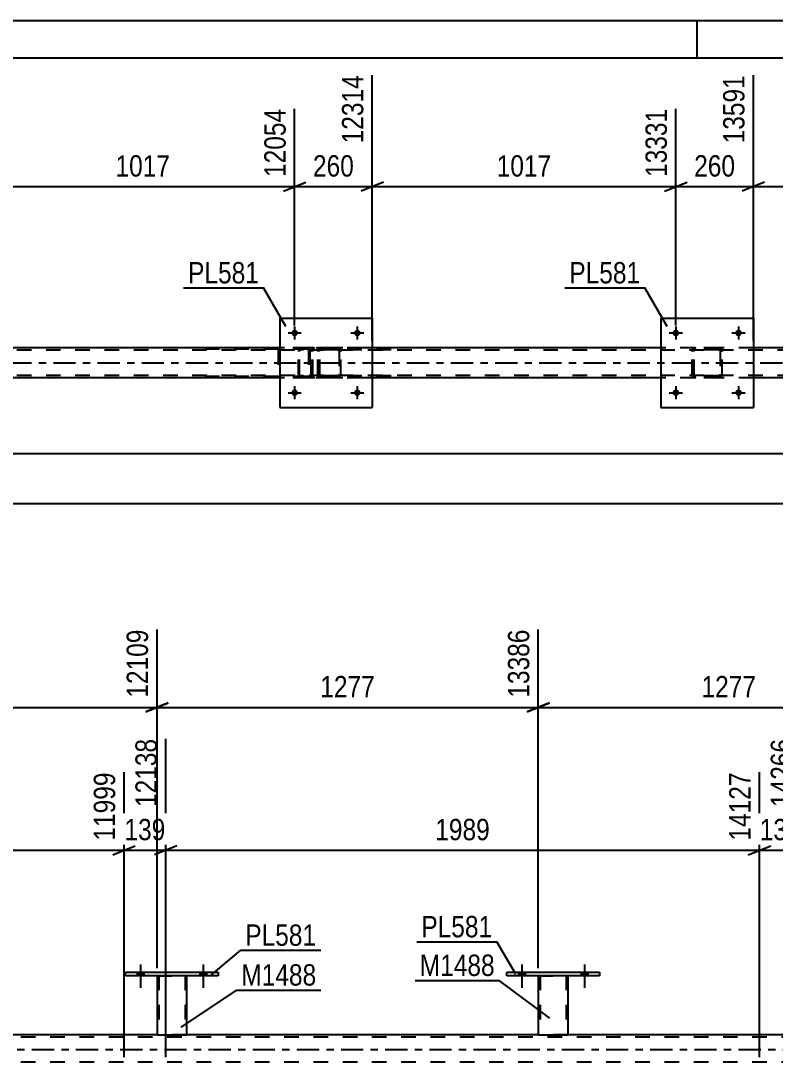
# Model space of a CAD drawing. Header units: millimetres. Extents: x 0 to 841, y 0 to 594.
# Drawn here: x 540.4 to 641.5, y 454.5 to 594 of the extents above; entities that cross this region are included whole.
import ezdxf

# ---------------------------------------------------------------- set-up
doc = ezdxf.new("R2010")
doc.units = ezdxf.units.MM
doc.linetypes.add('DXK_LINE_DOT2', pattern=[3.9198, 1.9599, -1.9599])
doc.linetypes.add('DXK_LINE_DOT3', pattern=[5.9187, 2.979, -0.9799, 0.9799, -0.9799])
doc.styles.add('Arial Narrow', font='ARIALN.TTF', dxfattribs={"height": 0.2})

# ---------------------------------------------------------------- blocks, each defined once
blk = doc.blocks.new('Unknown-814553119-1135')
at = {"color": 5, "linetype": 'Continuous'}
for p, q in [((841, 594), (0, 594)), ((631, 589), (631, 594)), ((836, 589), (5, 589))]:
    blk.add_line(p, q, dxfattribs=at)
blk = doc.blocks.new('Part-814553119-2887 - 2837')
at = {"color": 7, "linetype": 'DXK_LINE_DOT2'}
for p, q in [((757.39, 549.85), (94.93, 549.85)), ((587.47, 550.17), (575.07, 550.17)), ((638.55, 550.17), (626.15, 550.17)), ((757.39, 546.49), (94.93, 546.49)), ((587.47, 546.17), (575.07, 546.17)), ((638.55, 546.17), (626.15, 546.17))]:
    blk.add_line(p, q, dxfattribs=at)
at = {"color": 2, "linetype": 'Continuous'}
for p, q in [((575.07, 550.17), (536.39, 550.17)), ((626.15, 550.17), (587.47, 550.17)), ((677.23, 550.17), (638.55, 550.17)), ((575.07, 546.17), (536.39, 546.17)), ((626.15, 546.17), (587.47, 546.17)), ((677.23, 546.17), (638.55, 546.17))]:
    blk.add_line(p, q, dxfattribs=at)
at = {"color": 7, "linetype": 'DXK_LINE_DOT3'}
blk.add_line((94.93, 548.17), (757.39, 548.17), dxfattribs=at)
blk = doc.blocks.new('Bolt-814553119-2925 - 2837')
at = {"linetype": 'Continuous'}
for points in [[(628.59, 552.17, -1), (627.71, 552.17, -1)], [(636.99, 552.17, -1), (636.11, 552.17, -1)]]:
    blk.add_hatch(color=1, dxfattribs=at).paths.add_polyline_path(points)
at = {"color": 1, "linetype": 'Continuous'}
for p, q in [((628.15, 553.05), (628.15, 551.29)), ((636.55, 553.05), (636.55, 551.29)), ((627.27, 552.17), (629.03, 552.17)), ((635.67, 552.17), (637.43, 552.17))]:
    blk.add_line(p, q, dxfattribs=at)
blk = doc.blocks.new('Part-814553119-2990 - 2837')
at = {"color": 2, "linetype": 'Continuous'}
for p, q in [((626.15, 554.17), (626.15, 542.17)), ((626.15, 554.17), (638.55, 554.17)), ((638.55, 554.17), (638.55, 542.17)), ((626.15, 542.17), (638.55, 542.17))]:
    blk.add_line(p, q, dxfattribs=at)
blk = doc.blocks.new('Bolt-814553119-2926 - 2837')
at = {"linetype": 'Continuous'}
for points in [[(628.59, 544.17, -1), (627.71, 544.17, -1)], [(636.99, 544.17, -1), (636.11, 544.17, -1)]]:
    blk.add_hatch(color=1, dxfattribs=at).paths.add_polyline_path(points)
at = {"color": 1, "linetype": 'Continuous'}
for p, q in [((628.15, 545.05), (628.15, 543.29)), ((636.55, 545.05), (636.55, 543.29)), ((627.27, 544.17), (629.03, 544.17)), ((635.67, 544.17), (637.43, 544.17))]:
    blk.add_line(p, q, dxfattribs=at)
blk = doc.blocks.new('Part-814553119-2991 - 2837')
at = {"color": 7, "linetype": 'DXK_LINE_DOT2'}
for p, q in [((630.35, 549.69), (630.39, 549.87)), ((630.39, 549.87), (630.35, 549.69)), ((630.61, 549.78), (630.66, 549.86)), ((630.65, 550.13), (630.83, 550.17)), ((630.83, 550.17), (630.65, 550.13)), ((630.66, 549.86), (630.74, 549.91)), ((630.74, 549.91), (630.83, 549.93)), ((633.87, 550.17), (630.83, 550.17)), ((633.87, 549.93), (630.83, 549.93)), ((633.87, 550.17), (634.05, 550.13)), ((634.05, 550.13), (633.87, 550.17)), ((633.87, 549.93), (633.96, 549.91)), ((633.96, 549.91), (634.04, 549.86)), ((634.04, 549.86), (634.09, 549.78)), ((634.31, 549.87), (634.35, 549.69)), ((634.35, 549.69), (634.31, 549.87)), ((630.35, 546.65), (630.35, 549.69)), ((630.59, 549.69), (630.61, 549.78)), ((630.59, 546.65), (630.59, 549.69)), ((634.09, 549.78), (634.11, 549.69)), ((634.11, 549.69), (634.11, 546.65)), ((634.35, 546.65), (634.35, 549.69)), ((630.39, 546.46), (630.35, 546.65)), ((630.35, 546.65), (630.39, 546.46)), ((630.61, 546.55), (630.59, 546.65)), ((630.66, 546.48), (630.61, 546.55)), ((630.83, 546.17), (630.65, 546.2)), ((630.65, 546.2), (630.83, 546.17)), ((630.74, 546.42), (630.66, 546.48)), ((630.83, 546.41), (630.74, 546.42)), ((633.87, 546.41), (630.83, 546.41)), ((633.87, 546.17), (630.83, 546.17)), ((633.96, 546.42), (633.87, 546.41)), ((634.05, 546.2), (633.87, 546.17)), ((633.87, 546.17), (634.05, 546.2)), ((634.04, 546.48), (633.96, 546.42)), ((634.09, 546.55), (634.04, 546.48)), ((634.11, 546.65), (634.09, 546.55)), ((634.35, 546.65), (634.31, 546.46)), ((634.31, 546.46), (634.35, 546.65))]:
    blk.add_line(p, q, dxfattribs=at)
at = {"color": 7, "linetype": 'DXK_LINE_DOT3'}
blk.add_line((632.35, 548.17), (632.35, 548.17), dxfattribs=at)
at = {"color": 7, "linetype": 'DXK_LINE_DOT2'}
for centre, start, end in [((630.83, 549.69), 112.5, 157.5), ((630.83, 549.69), 112.5, 157.5), ((633.87, 549.69), 22.5, 67.5), ((633.87, 549.69), 22.5, 67.5), ((630.83, 546.65), 202.5, 247.5), ((630.83, 546.65), 202.5, 247.5), ((633.87, 546.65), 292.5, 337.5), ((633.87, 546.65), 292.5, 337.5)]:
    blk.add_arc(centre, 0.48, start, end, dxfattribs=at)
blk = doc.blocks.new('Bolt-814553119-2927 - 2837')
at = {"linetype": 'Continuous'}
for points in [[(577.51, 552.17, -1), (576.63, 552.17, -1)], [(585.91, 552.17, -1), (585.03, 552.17, -1)]]:
    blk.add_hatch(color=1, dxfattribs=at).paths.add_polyline_path(points)
at = {"color": 1, "linetype": 'Continuous'}
for p, q in [((577.07, 553.05), (577.07, 551.29)), ((585.47, 553.05), (585.47, 551.29)), ((576.19, 552.17), (577.95, 552.17)), ((584.59, 552.17), (586.35, 552.17))]:
    blk.add_line(p, q, dxfattribs=at)
blk = doc.blocks.new('Bolt-814553119-2928 - 2837')
at = {"linetype": 'Continuous'}
for points in [[(577.51, 544.17, -1), (576.63, 544.17, -1)], [(585.91, 544.17, -1), (585.03, 544.17, -1)]]:
    blk.add_hatch(color=1, dxfattribs=at).paths.add_polyline_path(points)
at = {"color": 1, "linetype": 'Continuous'}
for p, q in [((577.07, 545.05), (577.07, 543.29)), ((585.47, 545.05), (585.47, 543.29)), ((576.19, 544.17), (577.95, 544.17)), ((584.59, 544.17), (586.35, 544.17))]:
    blk.add_line(p, q, dxfattribs=at)
blk = doc.blocks.new('Part-814553119-2996 - 2837')
at = {"color": 2, "linetype": 'Continuous'}
for p, q in [((575.07, 554.17), (575.07, 542.17)), ((575.07, 554.17), (587.47, 554.17)), ((587.47, 554.17), (587.47, 542.17)), ((575.07, 542.17), (587.47, 542.17))]:
    blk.add_line(p, q, dxfattribs=at)
blk = doc.blocks.new('Part-814553119-2997 - 2837')
at = {"color": 7, "linetype": 'DXK_LINE_DOT2'}
for p, q in [((579.27, 549.69), (579.31, 549.87)), ((579.31, 549.87), (579.27, 549.69)), ((579.53, 549.78), (579.58, 549.86)), ((579.57, 550.13), (579.75, 550.17)), ((579.75, 550.17), (579.57, 550.13)), ((579.58, 549.86), (579.66, 549.91)), ((579.66, 549.91), (579.75, 549.93)), ((582.79, 550.17), (579.75, 550.17)), ((582.79, 549.93), (579.75, 549.93)), ((582.79, 550.17), (582.97, 550.13)), ((582.97, 550.13), (582.79, 550.17)), ((582.79, 549.93), (582.88, 549.91)), ((582.88, 549.91), (582.96, 549.86)), ((582.96, 549.86), (583.01, 549.78)), ((583.23, 549.87), (583.27, 549.69)), ((583.27, 549.69), (583.23, 549.87)), ((579.27, 546.65), (579.27, 549.69)), ((579.51, 549.69), (579.53, 549.78)), ((579.51, 546.65), (579.51, 549.69)), ((583.01, 549.78), (583.03, 549.69)), ((583.03, 549.69), (583.03, 546.65)), ((583.27, 546.65), (583.27, 549.69)), ((579.31, 546.46), (579.27, 546.65)), ((579.27, 546.65), (579.31, 546.46)), ((579.53, 546.55), (579.51, 546.65)), ((579.58, 546.48), (579.53, 546.55)), ((579.75, 546.17), (579.57, 546.2)), ((579.57, 546.2), (579.75, 546.17)), ((579.66, 546.42), (579.58, 546.48)), ((579.75, 546.41), (579.66, 546.42)), ((582.79, 546.41), (579.75, 546.41)), ((582.79, 546.17), (579.75, 546.17)), ((582.88, 546.42), (582.79, 546.41)), ((582.97, 546.2), (582.79, 546.17)), ((582.79, 546.17), (582.97, 546.2)), ((582.96, 546.48), (582.88, 546.42)), ((583.01, 546.55), (582.96, 546.48)), ((583.03, 546.65), (583.01, 546.55)), ((583.27, 546.65), (583.23, 546.46)), ((583.23, 546.46), (583.27, 546.65))]:
    blk.add_line(p, q, dxfattribs=at)
at = {"color": 7, "linetype": 'DXK_LINE_DOT3'}
blk.add_line((581.27, 548.17), (581.27, 548.17), dxfattribs=at)
at = {"color": 7, "linetype": 'DXK_LINE_DOT2'}
for centre, start, end in [((579.75, 549.69), 112.5, 157.5), ((579.75, 549.69), 112.5, 157.5), ((582.79, 549.69), 22.5, 67.5), ((582.79, 549.69), 22.5, 67.5), ((579.75, 546.65), 202.5, 247.5), ((579.75, 546.65), 202.5, 247.5), ((582.79, 546.65), 292.5, 337.5), ((582.79, 546.65), 292.5, 337.5)]:
    blk.add_arc(centre, 0.48, start, end, dxfattribs=at)
blk = doc.blocks.new('Part-814553119-3050 - 2837')
at = {"color": 7, "linetype": 'DXK_LINE_DOT2'}
for p, q in [((578.78, 550.17), (563.45, 550.17)), ((578.78, 550.01), (563.45, 550.01)), ((574.89, 549.97), (574.87, 549.85)), ((574.87, 549.85), (574.87, 546.49)), ((575.04, 549.85), (575.05, 549.91)), ((575.04, 549.85), (575.04, 546.49)), ((575.05, 549.91), (575.09, 549.96)), ((575.21, 550.17), (575.08, 550.14)), ((575.09, 549.96), (575.14, 549.99)), ((575.14, 549.99), (575.21, 550.01)), ((578.91, 550.14), (578.78, 550.17)), ((578.78, 550.01), (578.85, 549.99)), ((578.85, 549.99), (578.9, 549.96)), ((578.9, 549.96), (578.94, 549.91)), ((578.94, 549.91), (578.95, 549.85)), ((578.95, 549.85), (578.95, 546.49)), ((579.12, 549.85), (579.1, 549.97)), ((579.12, 549.85), (579.12, 546.49)), ((578.78, 546.33), (563.45, 546.33)), ((578.78, 546.17), (563.45, 546.17)), ((574.87, 546.49), (574.89, 546.36)), ((575.05, 546.43), (575.04, 546.49)), ((575.09, 546.37), (575.05, 546.43)), ((575.08, 546.19), (575.21, 546.17)), ((575.14, 546.34), (575.09, 546.37)), ((575.21, 546.33), (575.14, 546.34)), ((578.85, 546.34), (578.78, 546.33)), ((578.78, 546.17), (578.91, 546.19)), ((578.9, 546.37), (578.85, 546.34)), ((578.94, 546.43), (578.9, 546.37)), ((578.95, 546.49), (578.94, 546.43)), ((579.1, 546.36), (579.12, 546.49))]:
    blk.add_line(p, q, dxfattribs=at)
for centre, start, end in [((578.8, 549.83), 24.32, 69.2417), ((575.2, 546.5), 204.32, 249.2417), ((578.8, 546.5), 290.7583, 335.68)]:
    blk.add_arc(centre, 0.331, start, end, dxfattribs=at)
blk = doc.blocks.new('Part-814553119-3064 - 2837')
at = {"color": 7, "linetype": 'DXK_LINE_DOT2'}
for p, q in [((577.6, 549.87), (577.58, 549.69)), ((577.66, 550.03), (577.6, 549.87)), ((577.74, 550.13), (577.66, 550.03)), ((577.72, 549.78), (577.75, 549.86)), ((577.85, 550.17), (577.74, 550.13)), ((577.75, 549.86), (577.8, 549.91)), ((577.8, 549.91), (577.85, 549.93)), ((590, 550.17), (577.85, 550.17)), ((590, 549.93), (577.85, 549.93)), ((579.12, 550.17), (579.12, 549.93)), ((580.13, 550.13), (579.94, 550.17)), ((579.94, 549.93), (580.04, 549.91)), ((580.04, 549.91), (580.12, 549.86)), ((580.12, 549.86), (580.17, 549.78)), ((580.41, 549.82), (580.4, 549.87)), ((580.44, 549.69), (580.41, 549.82)), ((577.58, 546.65), (577.58, 549.69)), ((577.71, 549.69), (577.72, 549.78)), ((577.71, 546.65), (577.71, 549.69)), ((580.17, 549.78), (580.19, 549.69)), ((580.19, 546.65), (580.19, 549.69)), ((580.44, 546.65), (580.44, 549.69)), ((577.58, 546.65), (577.6, 546.46)), ((577.6, 546.46), (577.66, 546.31)), ((577.66, 546.31), (577.74, 546.2)), ((577.72, 546.55), (577.71, 546.65)), ((577.75, 546.48), (577.72, 546.55)), ((577.74, 546.2), (577.85, 546.17)), ((577.8, 546.42), (577.75, 546.48)), ((577.85, 546.41), (577.8, 546.42)), ((590, 546.41), (577.85, 546.41)), ((590, 546.17), (577.85, 546.17)), ((579.12, 546.17), (579.12, 546.41)), ((580.04, 546.42), (579.94, 546.41)), ((579.94, 546.17), (580.13, 546.2)), ((580.12, 546.48), (580.04, 546.42)), ((580.17, 546.55), (580.12, 546.48)), ((580.19, 546.65), (580.17, 546.55)), ((580.4, 546.46), (580.44, 546.65))]:
    blk.add_line(p, q, dxfattribs=at)
for centre, start, end in [((579.95, 549.67), 23.8494, 68.8059), ((579.95, 546.66), 291.1941, 336.1506)]:
    blk.add_arc(centre, 0.492, start, end, dxfattribs=at)
blk = doc.blocks.new('Bolt-814553119-3737 - 3729')
at = {"linetype": 'Continuous'}
for points in [[(555.99, 466.05), (556.87, 466.05), (556.87, 466.53), (555.99, 466.53)], [(564.39, 466.05), (565.27, 466.05), (565.27, 466.53), (564.39, 466.53)]]:
    blk.add_hatch(color=1, dxfattribs=at).paths.add_polyline_path(points)
at = {"color": 1, "linetype": 'Continuous'}
for p, q in [((556.43, 467.53), (556.43, 464.41)), ((564.83, 467.53), (564.83, 464.41)), ((555.99, 466.53), (555.99, 466.05)), ((556.87, 466.53), (556.87, 466.05)), ((564.39, 466.53), (564.39, 466.05)), ((565.27, 466.53), (565.27, 466.05))]:
    blk.add_line(p, q, dxfattribs=at)
blk = doc.blocks.new('Bolt-814553119-3738 - 3729')
at = {"linetype": 'Continuous'}
for points in [[(607.07, 466.05), (607.95, 466.05), (607.95, 466.53), (607.07, 466.53)], [(615.47, 466.05), (616.35, 466.05), (616.35, 466.53), (615.47, 466.53)]]:
    blk.add_hatch(color=1, dxfattribs=at).paths.add_polyline_path(points)
at = {"color": 1, "linetype": 'Continuous'}
for p, q in [((607.51, 467.53), (607.51, 464.41)), ((615.91, 467.53), (615.91, 464.41)), ((607.07, 466.53), (607.07, 466.05)), ((607.95, 466.53), (607.95, 466.05)), ((615.47, 466.53), (615.47, 466.05)), ((616.35, 466.53), (616.35, 466.05))]:
    blk.add_line(p, q, dxfattribs=at)
blk = doc.blocks.new('Bolt-814553119-3739 - 3729')
at = {"linetype": 'Continuous'}
for points in [[(607.07, 466.05), (607.95, 466.05), (607.95, 466.53), (607.07, 466.53)], [(615.47, 466.05), (616.35, 466.05), (616.35, 466.53), (615.47, 466.53)]]:
    blk.add_hatch(color=1, dxfattribs=at).paths.add_polyline_path(points)
at = {"color": 1, "linetype": 'Continuous'}
for p, q in [((607.51, 467.53), (607.51, 464.41)), ((615.91, 467.53), (615.91, 464.41)), ((607.07, 466.53), (607.07, 466.05)), ((607.95, 466.53), (607.95, 466.05)), ((615.47, 466.53), (615.47, 466.05)), ((616.35, 466.53), (616.35, 466.05))]:
    blk.add_line(p, q, dxfattribs=at)
blk = doc.blocks.new('Bolt-814553119-3750 - 3729')
at = {"linetype": 'Continuous'}
for points in [[(555.99, 466.05), (556.87, 466.05), (556.87, 466.53), (555.99, 466.53)], [(564.39, 466.05), (565.27, 466.05), (565.27, 466.53), (564.39, 466.53)]]:
    blk.add_hatch(color=1, dxfattribs=at).paths.add_polyline_path(points)
at = {"color": 1, "linetype": 'Continuous'}
for p, q in [((556.43, 467.53), (556.43, 464.41)), ((564.83, 467.53), (564.83, 464.41)), ((555.99, 466.53), (555.99, 466.05)), ((556.87, 466.53), (556.87, 466.05)), ((564.39, 466.53), (564.39, 466.05)), ((565.27, 466.53), (565.27, 466.05))]:
    blk.add_line(p, q, dxfattribs=at)
blk = doc.blocks.new('Part-814553119-3884 - 3729')
at = {"color": 2, "linetype": 'Continuous'}
for p, q in [((554.43, 466.53), (566.83, 466.53)), ((554.43, 466.05), (554.43, 466.53)), ((566.83, 466.53), (566.83, 466.05)), ((566.83, 466.05), (554.43, 466.05))]:
    blk.add_line(p, q, dxfattribs=at)
blk = doc.blocks.new('Part-814553119-3894 - 3729')
at = {"color": 2, "linetype": 'Continuous'}
for p, q in [((605.51, 466.53), (617.91, 466.53)), ((605.51, 466.05), (605.51, 466.53)), ((617.91, 466.53), (617.91, 466.05)), ((617.91, 466.05), (605.51, 466.05))]:
    blk.add_line(p, q, dxfattribs=at)
blk = doc.blocks.new('Part-814553119-3879 - 3729')
at = {"color": 2, "linetype": 'Continuous'}
for p, q in [((558.63, 466.05), (558.63, 458.14)), ((562.63, 458.14), (562.63, 466.05)), ((558.63, 458.14), (562.63, 458.14))]:
    blk.add_line(p, q, dxfattribs=at)
at = {"color": 7, "linetype": 'DXK_LINE_DOT2'}
for p, q in [((558.63, 466.05), (562.63, 466.05)), ((558.63, 466.05), (558.63, 466.05)), ((558.63, 466.05), (558.63, 466.05)), ((558.87, 466.05), (558.87, 458.14)), ((562.39, 466.05), (562.39, 458.14)), ((562.63, 466.05), (562.63, 466.05)), ((562.63, 466.05), (562.63, 466.05)), ((562.33, 458.14), (562.37, 458.14)), ((562.33, 458.14), (562.37, 458.14)), ((562.37, 458.14), (562.39, 458.14)), ((562.37, 458.14), (562.39, 458.14))]:
    blk.add_line(p, q, dxfattribs=at)
blk = doc.blocks.new('Part-814553119-3889 - 3729')
at = {"color": 2, "linetype": 'Continuous'}
for p, q in [((609.71, 466.05), (609.71, 458.14)), ((613.71, 458.14), (613.71, 466.05)), ((609.71, 458.14), (613.71, 458.14))]:
    blk.add_line(p, q, dxfattribs=at)
at = {"color": 7, "linetype": 'DXK_LINE_DOT2'}
for p, q in [((609.71, 466.05), (613.71, 466.05)), ((609.71, 466.05), (609.71, 466.05)), ((609.71, 466.05), (609.71, 466.05)), ((609.95, 466.05), (609.95, 458.14)), ((613.47, 466.05), (613.47, 458.14)), ((613.71, 466.05), (613.71, 466.05)), ((613.71, 466.05), (613.71, 466.05)), ((613.41, 458.14), (613.45, 458.14)), ((613.41, 458.14), (613.45, 458.14)), ((613.45, 458.14), (613.47, 458.14)), ((613.45, 458.14), (613.47, 458.14))]:
    blk.add_line(p, q, dxfattribs=at)
blk = doc.blocks.new('Part-814553119-4048 - 3729')
at = {"color": 7, "linetype": 'DXK_LINE_DOT2'}
for p, q in [((738.35, 457.82), (74.28, 457.82)), ((562.63, 458.14), (558.63, 458.14)), ((613.71, 458.14), (609.71, 458.14)), ((738.35, 454.46), (74.28, 454.46))]:
    blk.add_line(p, q, dxfattribs=at)
at = {"color": 2, "linetype": 'Continuous'}
for p, q in [((558.63, 458.14), (511.55, 458.14)), ((609.71, 458.14), (562.63, 458.14)), ((660.79, 458.14), (613.71, 458.14))]:
    blk.add_line(p, q, dxfattribs=at)
at = {"color": 7, "linetype": 'DXK_LINE_DOT3'}
blk.add_line((74.28, 456.14), (738.35, 456.14), dxfattribs=at)
blk = doc.blocks.new('StraightDimension-814553119-3479 - 2837')
at = {"color": 7, "linetype": 'Continuous'}
for p, q in [((638.55, 551.17), (638.55, 586.72)), ((628.15, 553.17), (628.15, 582.22)), ((626.65, 571.18), (629.65, 572.38)), ((640.05, 572.38), (637.05, 571.18)), ((628.15, 571.78), (638.55, 571.78))]:
    blk.add_line(p, q, dxfattribs=at)
at = {"color": 0}
blk.add_wipeout([(636.69, 572.53), (636.69, 576.73), (630.01, 576.73), (630.01, 572.53)], dxfattribs=at)
at = {"color": 3, "style": 'Arial Narrow'}
blk.add_text('260', height=2.863, dxfattribs=at).set_placement((630.61, 573.13))
at = {"color": 0, "linetype": 'Continuous'}
blk.add_wipeout([(637.95, 587.32), (633.75, 587.32), (633.75, 576.98), (637.95, 576.98)], dxfattribs=at)
at = {"color": 3, "linetype": 'Continuous', "style": 'Arial Narrow'}
blk.add_text('13591', height=2.863, rotation=90.0002, dxfattribs=at).set_placement((637.35, 577.58))
blk = doc.blocks.new('StraightDimension-814553119-3419 - 2837')
at = {"color": 7, "linetype": 'Continuous'}
for p, q in [((536.39, 551.17), (536.39, 586.72)), ((577.07, 553.17), (577.07, 582.22)), ((537.89, 572.38), (534.89, 571.18)), ((575.57, 571.18), (578.57, 572.38)), ((536.39, 571.78), (577.07, 571.78))]:
    blk.add_line(p, q, dxfattribs=at)
at = {"color": 0}
blk.add_wipeout([(560.99, 572.53), (560.99, 576.73), (552.47, 576.73), (552.47, 572.53)], dxfattribs=at)
at = {"color": 3, "style": 'Arial Narrow'}
blk.add_text('1017', height=2.863, dxfattribs=at).set_placement((553.07, 573.13))
at = {"color": 0, "linetype": 'Continuous'}
blk.add_wipeout([(576.47, 582.82), (572.27, 582.82), (572.27, 572.48), (576.47, 572.48)], dxfattribs=at)
at = {"color": 3, "linetype": 'Continuous', "style": 'Arial Narrow'}
blk.add_text('12054', height=2.863, rotation=90.0002, dxfattribs=at).set_placement((575.87, 573.08))
blk = doc.blocks.new('StraightDimension-814553119-3439 - 2837')
at = {"color": 7, "linetype": 'Continuous'}
for p, q in [((587.47, 551.17), (587.47, 586.72)), ((577.07, 553.17), (577.07, 582.22)), ((575.57, 571.18), (578.57, 572.38)), ((588.97, 572.38), (585.97, 571.18)), ((577.07, 571.78), (587.47, 571.78))]:
    blk.add_line(p, q, dxfattribs=at)
at = {"color": 0}
blk.add_wipeout([(585.61, 572.53), (585.61, 576.73), (578.93, 576.73), (578.93, 572.53)], dxfattribs=at)
at = {"color": 3, "style": 'Arial Narrow'}
blk.add_text('260', height=2.863, dxfattribs=at).set_placement((579.53, 573.13))
at = {"color": 0, "linetype": 'Continuous'}
blk.add_wipeout([(586.87, 587.32), (582.67, 587.32), (582.67, 576.98), (586.87, 576.98)], dxfattribs=at)
at = {"color": 3, "linetype": 'Continuous', "style": 'Arial Narrow'}
blk.add_text('12314', height=2.863, rotation=90.0002, dxfattribs=at).set_placement((586.27, 577.58))
blk = doc.blocks.new('StraightDimension-814553119-3459 - 2837')
at = {"color": 7, "linetype": 'Continuous'}
for p, q in [((587.47, 551.17), (587.47, 586.72)), ((628.15, 553.17), (628.15, 582.22)), ((588.97, 572.38), (585.97, 571.18)), ((626.65, 571.18), (629.65, 572.38)), ((587.47, 571.78), (628.15, 571.78))]:
    blk.add_line(p, q, dxfattribs=at)
at = {"color": 0}
blk.add_wipeout([(612.07, 572.53), (612.07, 576.73), (603.55, 576.73), (603.55, 572.53)], dxfattribs=at)
at = {"color": 3, "style": 'Arial Narrow'}
blk.add_text('1017', height=2.863, dxfattribs=at).set_placement((604.15, 573.13))
at = {"color": 0, "linetype": 'Continuous'}
blk.add_wipeout([(627.55, 582.82), (623.35, 582.82), (623.35, 572.48), (627.55, 572.48)], dxfattribs=at)
at = {"color": 3, "linetype": 'Continuous', "style": 'Arial Narrow'}
blk.add_text('13331', height=2.863, rotation=90.0002, dxfattribs=at).set_placement((626.95, 573.08))
blk = doc.blocks.new('StraightDimension-814553119-3499 - 2837')
at = {"color": 7, "linetype": 'Continuous'}
for p, q in [((638.55, 551.17), (638.55, 586.72)), ((679.23, 553.17), (679.23, 582.22)), ((640.05, 572.38), (637.05, 571.18)), ((677.73, 571.18), (680.73, 572.38)), ((638.55, 571.78), (679.23, 571.78))]:
    blk.add_line(p, q, dxfattribs=at)
at = {"color": 0}
blk.add_wipeout([(663.15, 572.53), (663.15, 576.73), (654.64, 576.73), (654.64, 572.53)], dxfattribs=at)
at = {"color": 3, "style": 'Arial Narrow'}
blk.add_text('1017', height=2.863, dxfattribs=at).set_placement((655.24, 573.13))
at = {"color": 0, "linetype": 'Continuous'}
blk.add_wipeout([(678.63, 582.82), (674.43, 582.82), (674.43, 572.48), (678.63, 572.48)], dxfattribs=at)
at = {"color": 3, "linetype": 'Continuous', "style": 'Arial Narrow'}
blk.add_text('14608', height=2.863, rotation=90.0002, dxfattribs=at).set_placement((678.03, 573.08))
blk = doc.blocks.new('StraightDimension-814553119-3627 - 2837')
at = {"color": 7, "linetype": 'Continuous'}
blk.add_line((94.29, 529.32), (795.15, 529.32), dxfattribs=at)
blk = doc.blocks.new('StraightDimension-814553119-3648 - 2837')
at = {"color": 7, "linetype": 'Continuous'}
blk.add_line((94.93, 536), (794.51, 536), dxfattribs=at)
blk = doc.blocks.new('StraightDimension-814553119-4940 - 3729')
at = {"color": 7, "linetype": 'Continuous'}
for p, q in [((609.71, 467.05), (609.71, 512.44)), ((660.79, 467.05), (660.79, 512.44)), ((611.21, 502.6), (608.21, 501.4)), ((659.29, 501.4), (662.29, 502.6)), ((609.71, 502), (660.79, 502))]:
    blk.add_line(p, q, dxfattribs=at)
at = {"color": 0}
blk.add_wipeout([(639.5, 502.75), (639.5, 506.95), (630.99, 506.95), (630.99, 502.75)], dxfattribs=at)
at = {"color": 3, "style": 'Arial Narrow'}
blk.add_text('1277', height=2.863, dxfattribs=at).set_placement((631.59, 503.35))
at = {"color": 0, "linetype": 'Continuous'}
blk.add_wipeout([(660.19, 513.04), (655.99, 513.04), (655.99, 502.7), (660.19, 502.7)], dxfattribs=at)
at = {"color": 3, "linetype": 'Continuous', "style": 'Arial Narrow'}
blk.add_text('14663', height=2.863, rotation=90.0002, dxfattribs=at).set_placement((659.59, 503.3))
blk = doc.blocks.new('StraightDimension-814553119-4950 - 3729')
at = {"color": 7, "linetype": 'Continuous'}
for p, q in [((558.63, 467.05), (558.63, 512.44)), ((609.71, 467.05), (609.71, 512.44)), ((560.13, 502.6), (557.13, 501.4)), ((608.21, 501.4), (611.21, 502.6)), ((558.63, 502), (609.71, 502))]:
    blk.add_line(p, q, dxfattribs=at)
at = {"color": 0}
blk.add_wipeout([(588.42, 502.75), (588.42, 506.95), (579.91, 506.95), (579.91, 502.75)], dxfattribs=at)
at = {"color": 3, "style": 'Arial Narrow'}
blk.add_text('1277', height=2.863, dxfattribs=at).set_placement((580.51, 503.35))
at = {"color": 0, "linetype": 'Continuous'}
blk.add_wipeout([(609.11, 513.04), (604.91, 513.04), (604.91, 502.7), (609.11, 502.7)], dxfattribs=at)
at = {"color": 3, "linetype": 'Continuous', "style": 'Arial Narrow'}
blk.add_text('13386', height=2.863, rotation=90.0002, dxfattribs=at).set_placement((608.51, 503.3))
blk = doc.blocks.new('StraightDimension-814553119-4378 - 3729')
at = {"color": 7, "linetype": 'Continuous'}
for p, q in [((559.8, 455.14), (559.8, 497.8)), ((639.36, 455.14), (639.36, 493.3)), ((561.3, 483.45), (558.3, 482.25)), ((559.8, 482.85), (639.36, 482.85)), ((637.86, 482.25), (640.86, 483.45))]:
    blk.add_line(p, q, dxfattribs=at)
at = {"color": 0}
blk.add_wipeout([(603.83, 483.6), (603.83, 487.8), (595.32, 487.8), (595.32, 483.6)], dxfattribs=at)
at = {"color": 3, "style": 'Arial Narrow'}
blk.add_text('1989', height=2.863, dxfattribs=at).set_placement((595.92, 484.2))
at = {"color": 0, "linetype": 'Continuous'}
blk.add_wipeout([(638.76, 493.9), (634.56, 493.9), (634.56, 483.55), (638.76, 483.55)], dxfattribs=at)
at = {"color": 3, "linetype": 'Continuous', "style": 'Arial Narrow'}
blk.add_text('14127', height=2.863, rotation=90.0002, dxfattribs=at).set_placement((638.16, 484.15))
blk = doc.blocks.new('StraightDimension-814553119-4340 - 3729')
at = {"color": 7, "linetype": 'Continuous'}
for p, q in [((474.66, 455.14), (474.66, 497.8)), ((554.22, 455.14), (554.22, 493.3)), ((476.16, 483.45), (473.16, 482.25)), ((474.66, 482.85), (554.22, 482.85)), ((552.72, 482.25), (555.72, 483.45))]:
    blk.add_line(p, q, dxfattribs=at)
at = {"color": 0}
blk.add_wipeout([(518.7, 483.6), (518.7, 487.8), (510.19, 487.8), (510.19, 483.6)], dxfattribs=at)
at = {"color": 3, "style": 'Arial Narrow'}
blk.add_text('1989', height=2.863, dxfattribs=at).set_placement((510.79, 484.2))
at = {"color": 0, "linetype": 'Continuous'}
blk.add_wipeout([(553.62, 493.9), (549.42, 493.9), (549.42, 483.55), (553.62, 483.55)], dxfattribs=at)
at = {"color": 3, "linetype": 'Continuous', "style": 'Arial Narrow'}
blk.add_text('11999', height=2.863, rotation=90.0002, dxfattribs=at).set_placement((553.02, 484.15))
blk = doc.blocks.new('StraightDimension-814553119-4359 - 3729')
at = {"color": 7, "linetype": 'Continuous'}
for p, q in [((559.8, 455.14), (559.8, 497.8)), ((554.22, 455.14), (554.22, 493.3)), ((552.72, 482.25), (555.72, 483.45)), ((554.22, 482.85), (559.8, 482.85)), ((561.3, 483.45), (558.3, 482.25))]:
    blk.add_line(p, q, dxfattribs=at)
at = {"color": 0}
blk.add_wipeout([(560.35, 483.6), (560.35, 487.8), (553.67, 487.8), (553.67, 483.6)], dxfattribs=at)
at = {"color": 3, "style": 'Arial Narrow'}
blk.add_text('139', height=2.863, dxfattribs=at).set_placement((554.27, 484.2))
at = {"color": 0, "linetype": 'Continuous'}
blk.add_wipeout([(559.2, 498.4), (555, 498.4), (555, 488.05), (559.2, 488.05)], dxfattribs=at)
at = {"color": 3, "linetype": 'Continuous', "style": 'Arial Narrow'}
blk.add_text('12138', height=2.863, rotation=90.0002, dxfattribs=at).set_placement((558.6, 488.65))
blk = doc.blocks.new('StraightDimension-814553119-4397 - 3729')
at = {"color": 7, "linetype": 'Continuous'}
for p, q in [((644.93, 455.14), (644.93, 497.8)), ((639.36, 455.14), (639.36, 493.3)), ((637.86, 482.25), (640.86, 483.45)), ((639.36, 482.85), (644.93, 482.85)), ((646.43, 483.45), (643.43, 482.25))]:
    blk.add_line(p, q, dxfattribs=at)
at = {"color": 0}
blk.add_wipeout([(645.49, 483.6), (645.49, 487.8), (638.8, 487.8), (638.8, 483.6)], dxfattribs=at)
at = {"color": 3, "style": 'Arial Narrow'}
blk.add_text('139', height=2.863, dxfattribs=at).set_placement((639.4, 484.2))
at = {"color": 0, "linetype": 'Continuous'}
blk.add_wipeout([(644.33, 498.4), (640.13, 498.4), (640.13, 488.05), (644.33, 488.05)], dxfattribs=at)
at = {"color": 3, "linetype": 'Continuous', "style": 'Arial Narrow'}
blk.add_text('14266', height=2.863, rotation=90.0002, dxfattribs=at).set_placement((643.73, 488.65))
blk = doc.blocks.new('StraightDimension-814553119-4960 - 3729')
at = {"color": 7, "linetype": 'Continuous'}
for p, q in [((507.55, 467.05), (507.55, 512.44)), ((558.63, 467.05), (558.63, 512.44)), ((509.05, 502.6), (506.05, 501.4)), ((557.13, 501.4), (560.13, 502.6)), ((507.55, 502), (558.63, 502))]:
    blk.add_line(p, q, dxfattribs=at)
at = {"color": 0}
blk.add_wipeout([(537.34, 502.75), (537.34, 506.95), (528.83, 506.95), (528.83, 502.75)], dxfattribs=at)
at = {"color": 3, "style": 'Arial Narrow'}
blk.add_text('1277', height=2.863, dxfattribs=at).set_placement((529.43, 503.35))
at = {"color": 0, "linetype": 'Continuous'}
blk.add_wipeout([(558.03, 513.04), (553.83, 513.04), (553.83, 502.7), (558.03, 502.7)], dxfattribs=at)
at = {"color": 3, "linetype": 'Continuous', "style": 'Arial Narrow'}
blk.add_text('12109', height=2.863, rotation=90.0002, dxfattribs=at).set_placement((557.43, 503.3))
blk = doc.blocks.new('Mark-814553119-2986 - 2837')
at = {"color": 0}
blk.add_wipeout([(623.38, 558.81), (623.38, 561.81), (613.88, 561.81), (613.88, 558.81)], dxfattribs=at)
blk.add_wipeout([(623.38, 558.81), (623.38, 561.81), (613.88, 561.81), (613.88, 558.81)], dxfattribs=at)
at = {"color": 30, "linetype": 'Continuous'}
for p in [(613.28, 558.21), (626.98, 553.02)]:
    blk.add_line(p, (623.98, 558.21), dxfattribs=at)
at = {"color": 3, "style": 'Arial Narrow'}
blk.add_text('PL581', height=2.863, dxfattribs=at).set_placement((613.88, 558.81))
blk = doc.blocks.new('Mark-814553119-2992 - 2837')
at = {"color": 0}
blk.add_wipeout([(572.3, 558.81), (572.3, 561.81), (562.8, 561.81), (562.8, 558.81)], dxfattribs=at)
blk.add_wipeout([(572.3, 558.81), (572.3, 561.81), (562.8, 561.81), (562.8, 558.81)], dxfattribs=at)
at = {"color": 30, "linetype": 'Continuous'}
for p in [(562.2, 558.21), (575.9, 553.02)]:
    blk.add_line(p, (572.9, 558.21), dxfattribs=at)
at = {"color": 3, "style": 'Arial Narrow'}
blk.add_text('PL581', height=2.863, dxfattribs=at).set_placement((562.8, 558.81))
blk = doc.blocks.new('Mark-814553119-3880 - 3729')
at = {"color": 0}
blk.add_wipeout([(579.97, 470.05), (579.97, 473.05), (570.46, 473.05), (570.46, 470.05)], dxfattribs=at)
blk.add_wipeout([(579.97, 470.05), (579.97, 473.05), (570.46, 473.05), (570.46, 470.05)], dxfattribs=at)
at = {"color": 30, "linetype": 'Continuous'}
for p, q in [((565.93, 466.18), (569.86, 469.45)), ((569.86, 469.45), (580.57, 469.45))]:
    blk.add_line(p, q, dxfattribs=at)
at = {"color": 3, "style": 'Arial Narrow'}
blk.add_text('PL581', height=2.863, dxfattribs=at).set_placement((570.46, 470.05))
blk = doc.blocks.new('Mark-814553119-3890 - 3729')
at = {"color": 0}
blk.add_wipeout([(603.56, 471.19), (603.56, 474.19), (594.05, 474.19), (594.05, 471.19)], dxfattribs=at)
blk.add_wipeout([(603.56, 471.19), (603.56, 474.19), (594.05, 474.19), (594.05, 471.19)], dxfattribs=at)
at = {"color": 30, "linetype": 'Continuous'}
for p in [(593.45, 470.59), (606.7, 466.27)]:
    blk.add_line(p, (604.16, 470.59), dxfattribs=at)
at = {"color": 3, "style": 'Arial Narrow'}
blk.add_text('PL581', height=2.863, dxfattribs=at).set_placement((594.05, 471.19))
blk = doc.blocks.new('Mark-814553119-3875 - 3729')
at = {"color": 0}
blk.add_wipeout([(579.98, 464.72), (579.98, 467.72), (569.93, 467.72), (569.93, 464.72)], dxfattribs=at)
blk.add_wipeout([(579.98, 464.72), (579.98, 467.72), (569.93, 467.72), (569.93, 464.72)], dxfattribs=at)
at = {"color": 30, "linetype": 'Continuous'}
for p, q in [((561.86, 459.14), (569.33, 464.12)), ((569.33, 464.12), (580.58, 464.12))]:
    blk.add_line(p, q, dxfattribs=at)
at = {"color": 3, "style": 'Arial Narrow'}
blk.add_text('M1488', height=2.863, dxfattribs=at).set_placement((569.93, 464.72))
blk = doc.blocks.new('Mark-814553119-3885 - 3729')
at = {"color": 0}
blk.add_wipeout([(603.89, 466.01), (603.89, 469.01), (593.84, 469.01), (593.84, 466.01)], dxfattribs=at)
blk.add_wipeout([(603.89, 466.01), (603.89, 469.01), (593.84, 469.01), (593.84, 466.01)], dxfattribs=at)
at = {"color": 30, "linetype": 'Continuous'}
for p in [(593.24, 465.41), (611.26, 460.37)]:
    blk.add_line(p, (604.49, 465.41), dxfattribs=at)
at = {"color": 3, "style": 'Arial Narrow'}
blk.add_text('M1488', height=2.863, dxfattribs=at).set_placement((593.84, 466.01))

msp = doc.modelspace()

# ---------------------------------------------------------------- block references
for name in ['Unknown-814553119-1135', 'Part-814553119-2996 - 2837', 'Part-814553119-2990 - 2837', 'Bolt-814553119-2927 - 2837', 'Bolt-814553119-2925 - 2837', 'Part-814553119-2887 - 2837', 'Part-814553119-3050 - 2837', 'Part-814553119-3064 - 2837', 'Part-814553119-2997 - 2837', 'Part-814553119-2991 - 2837', 'Bolt-814553119-2928 - 2837', 'Bolt-814553119-2926 - 2837', 'Bolt-814553119-3737 - 3729', 'Bolt-814553119-3750 - 3729', 'Bolt-814553119-3738 - 3729', 'Bolt-814553119-3739 - 3729', 'Part-814553119-3884 - 3729', 'Part-814553119-3894 - 3729', 'Part-814553119-3879 - 3729', 'Part-814553119-3889 - 3729', 'Part-814553119-4048 - 3729']:
    msp.add_blockref(name, (0, 0))

# ---------------------------------------------------------------- next in the draw order: block references
for name in ['StraightDimension-814553119-3419 - 2837', 'StraightDimension-814553119-3479 - 2837', 'StraightDimension-814553119-3627 - 2837', 'StraightDimension-814553119-4940 - 3729', 'StraightDimension-814553119-4340 - 3729']:
    msp.add_blockref(name, (0, 0))

# ---------------------------------------------------------------- next in the draw order: block references
for name in ['StraightDimension-814553119-3439 - 2837', 'StraightDimension-814553119-3499 - 2837', 'StraightDimension-814553119-3648 - 2837', 'StraightDimension-814553119-4950 - 3729']:
    msp.add_blockref(name, (0, 0))

# ---------------------------------------------------------------- next in the draw order: block references
for name in ['StraightDimension-814553119-3459 - 2837', 'Mark-814553119-2992 - 2837', 'StraightDimension-814553119-4378 - 3729']:
    msp.add_blockref(name, (0, 0))

# ---------------------------------------------------------------- next in the draw order: block references
for name in ['Mark-814553119-2986 - 2837', 'StraightDimension-814553119-4359 - 3729', 'StraightDimension-814553119-4397 - 3729', 'Mark-814553119-3890 - 3729', 'Mark-814553119-3880 - 3729']:
    msp.add_blockref(name, (0, 0))

# ---------------------------------------------------------------- next in the draw order: block references
for name in ['StraightDimension-814553119-4960 - 3729', 'Mark-814553119-3885 - 3729', 'Mark-814553119-3875 - 3729']:
    msp.add_blockref(name, (0, 0))

doc.saveas('drawing.dxf')
